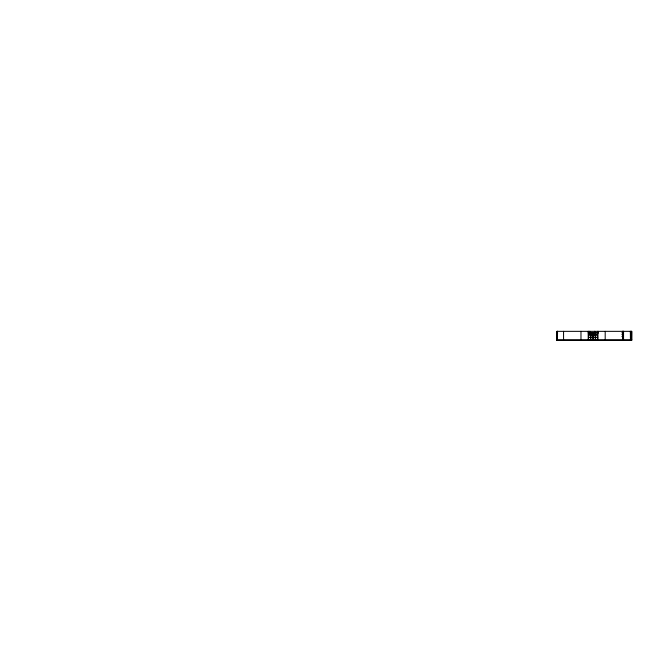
<?xml version="1.0" encoding="UTF-8"?>
<svg xmlns="http://www.w3.org/2000/svg" width="665" height="665" viewBox="0 0 665 665"><rect width="100%" height="100%" fill="white"/><g stroke="black" fill="none" stroke-linecap="round" stroke-linejoin="round"><path stroke-width="1" d="M595.607 337.537L597.644 337.454M557.012 331.345L631.75 331.345L631.75 340.38L557.012 340.38L557.012 331.345L557.029 340.38M588.259 332.758L597.935 332.758M621.875 332.758L622.698 332.758M630.337 332.758L631.276 332.758M588.458 332.99L592.906 332.99L592.906 334.778L588.458 334.778L588.342 331.345M622.44 333.223L623.18 333.223M621.875 334.395L623.238 334.395M622.698 336.631L621.875 336.39M588.458 337.33L590.562 337.33M590.803 337.33L592.856 337.33M593.246 337.33L595.308 337.33M595.541 337.33L597.644 337.33M588.458 337.454L590.562 337.454M590.803 337.454L592.856 337.454M593.246 337.454L595.258 337.537M557.262 337.92L557.578 332.758M622.864 337.92L622.407 337.712M631.218 337.92L630.395 337.687M588.458 339.566L590.562 339.566M590.803 339.566L592.856 339.566M593.246 339.566L595.308 339.566M557.012 339.798L563.272 339.798M563.563 339.798L631.75 339.798M631.185 331.345L631.185 340.38M631.085 331.345L631.085 340.38M630.919 331.345L630.927 340.38M630.752 331.345L630.777 340.38M630.362 331.345L630.445 340.38M623.546 331.345L623.554 340.38M623.23 331.345L623.238 340.38M623.08 331.345L623.088 340.38M622.839 331.345L622.922 340.38M622.756 331.345L622.756 340.38M622.606 331.345L622.606 340.38M605.192 331.345L605.192 340.38M597.818 331.345L597.843 340.38M595.541 335.01L595.541 339.566L597.644 339.566L597.644 335.01L593.197 335.01L593.246 339.798M595.483 332.99L595.483 334.778M595.424 335.01L595.541 339.798M595.366 332.99L595.366 334.778M595.308 335.01L595.308 339.798M594.776 331.345L594.776 333.223M594.543 331.345L594.543 333.223M592.856 339.798L592.856 335.01L588.458 335.01L588.458 339.798M590.736 332.99L590.744 334.778M590.803 335.01L590.803 339.798M590.62 332.99L590.62 334.778M590.562 335.01L590.562 339.798M590.005 331.345L590.005 333.223M589.755 331.345L589.73 333.223M588.234 331.345L588.234 340.38M580.977 331.345L580.977 340.38M563.563 331.345L563.563 340.38M557.503 331.345L557.494 340.38M557.345 331.345L557.32 340.38M557.179 331.345L557.187 340.38M597.935 331.345L597.935 333.223L597.96 331.345M597.644 332.99L593.197 332.99L593.197 334.778L597.644 334.778L597.644 332.99M631.584 340.38L631.592 331.345L631.534 340.38M623.396 340.38L623.396 331.345L623.388 340.38"/></g></svg>
